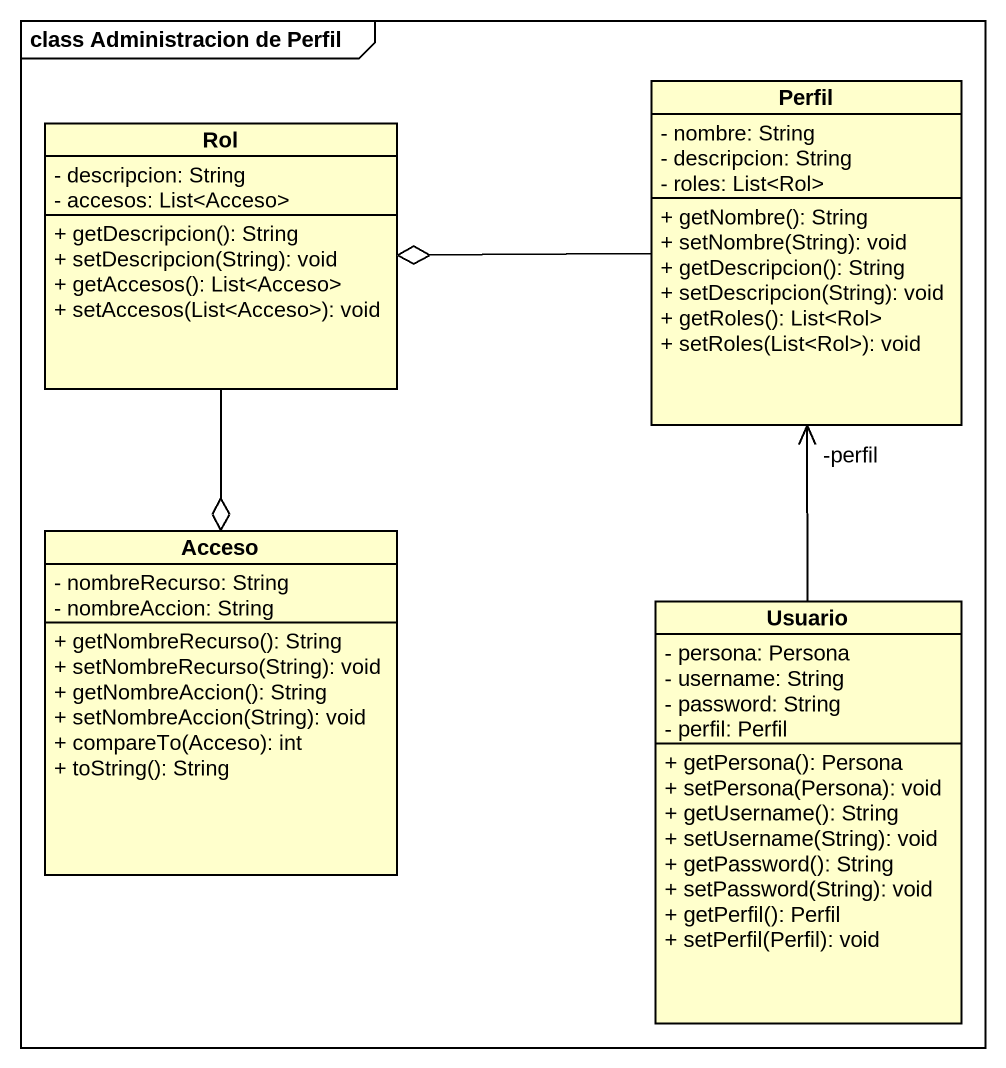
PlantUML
@startuml
mainframe class Administracion de Perfil
hide circle
hide empty members
skinparam classAttributeIconSize 0
class Rol {
  - descripcion: String
  - accesos: List<Acceso>
  + getDescripcion(): String
  + setDescripcion(String): void
  + getAccesos(): List<Acceso>
  + setAccesos(List<Acceso>): void
}
class Perfil {
  - nombre: String
  - descripcion: String
  - roles: List<Rol>
  + getNombre(): String
  + setNombre(String): void
  + getDescripcion(): String
  + setDescripcion(String): void
  + getRoles(): List<Rol>
  + setRoles(List<Rol>): void
}
class Acceso {
  - nombreRecurso: String
  - nombreAccion: String
  + getNombreRecurso(): String
  + setNombreRecurso(String): void
  + getNombreAccion(): String
  + setNombreAccion(String): void
  + compareTo(Acceso): int
  + toString(): String
}
class Usuario {
  - persona: Persona
  - username: String
  - password: String
  - perfil: Perfil
  + getPersona(): Persona
  + setPersona(Persona): void
  + getUsername(): String
  + setUsername(String): void
  + getPassword(): String
  + setPassword(String): void
  + getPerfil(): Perfil
  + setPerfil(Perfil): void
}
Rol --o Acceso
Perfil -left-o Rol
Usuario -up-> "-perfil" Perfil
@enduml
